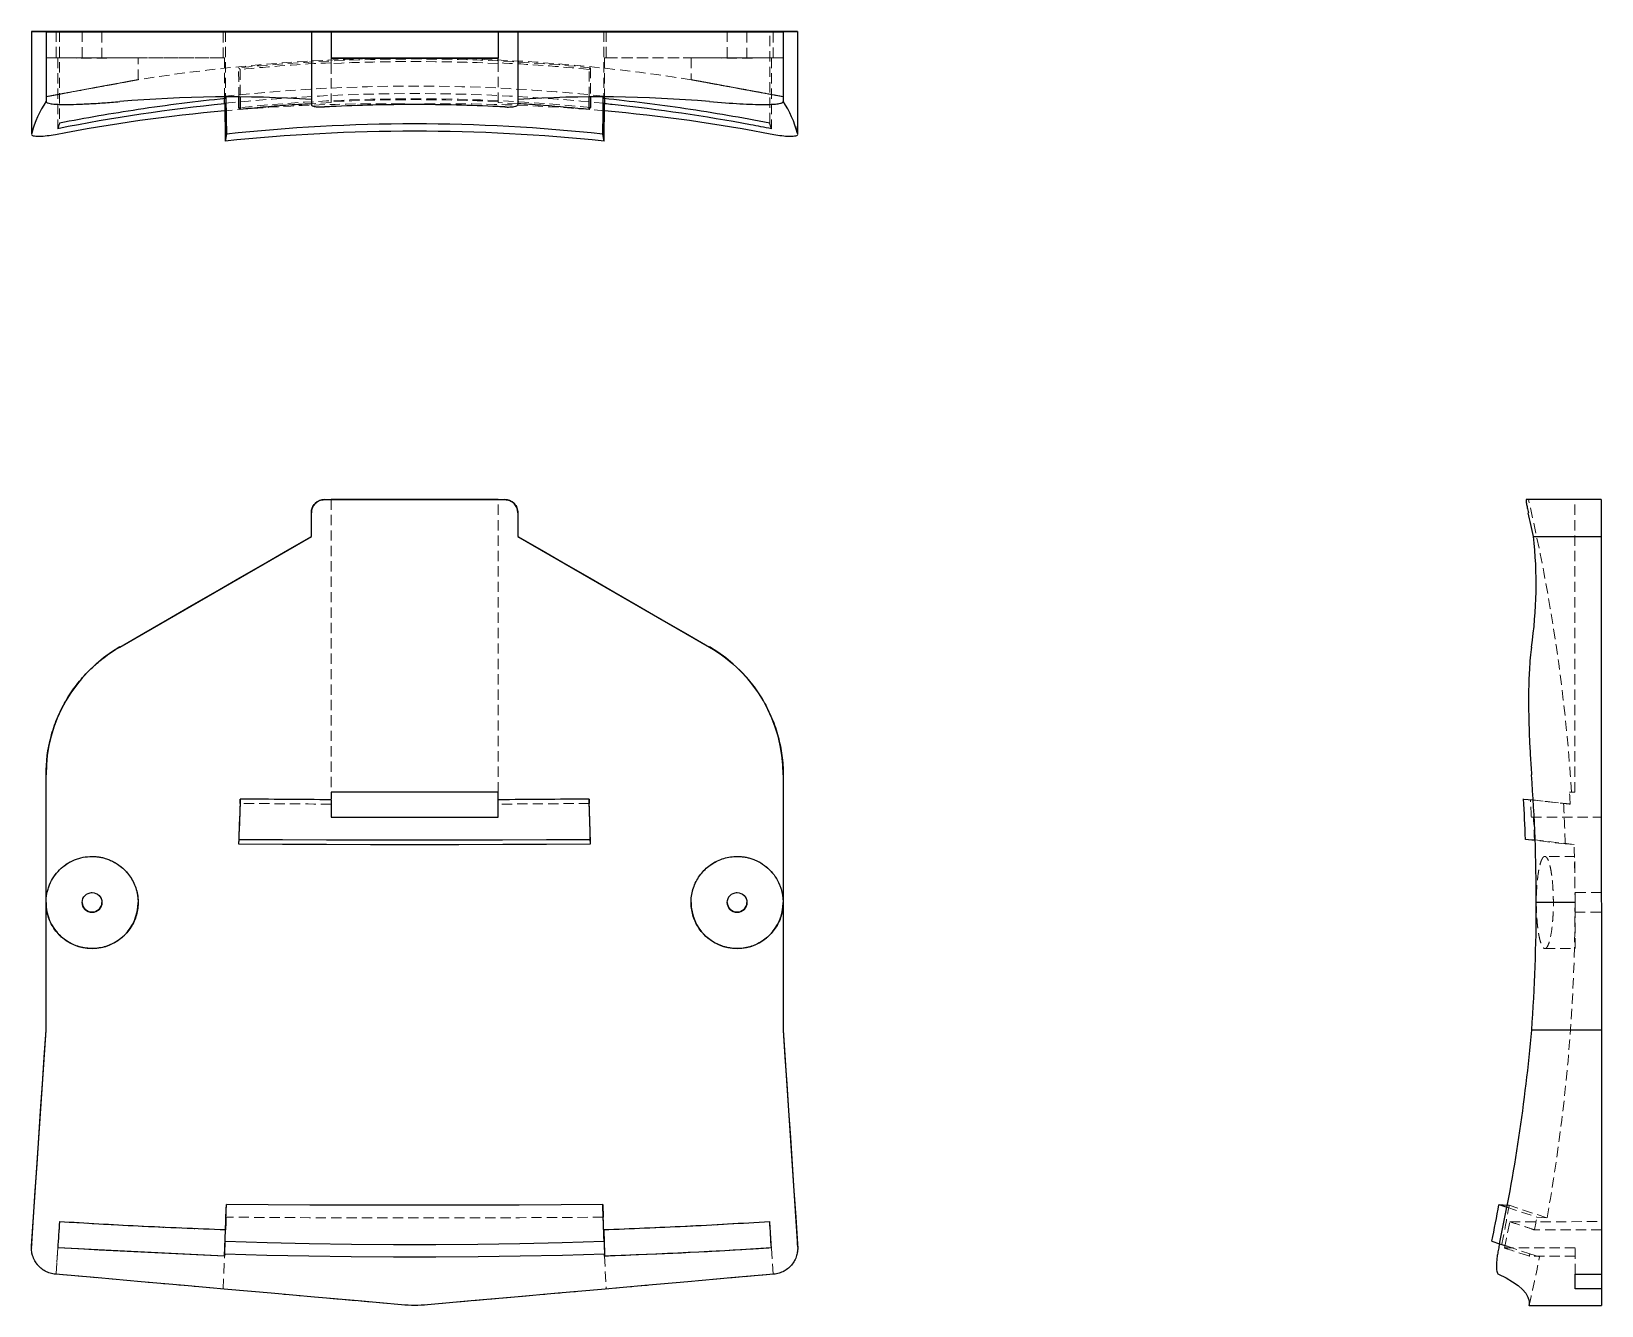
# Model space of a CAD drawing. Header units: millimetres. Extents: x 36 to 230, y 7 to 165.
import ezdxf

# ---------------------------------------------------------------- set-up
doc = ezdxf.new("R2010")
doc.units = ezdxf.units.MM
doc.linetypes.add('HIDDEN', pattern=[1.905, 1.27, -0.635])

msp = doc.modelspace()

# ---------------------------------------------------------------- linework, layer by layer
at = {"color": 7, "linetype": 'Continuous', "lineweight": 25}
for p, q in [((35.62, 164.78), (35.62, 152.06)), ((35.63, 164.78), (37.42, 164.76)), ((37.42, 164.76), (37.42, 164.74)), ((37.42, 164.74), (37.42, 156.12)), ((38.66, 164.78), (38.59, 164.78)), ((39.08, 164.78), (38.66, 164.78)), ((46.54, 164.73), (70.23, 164.72)), ((81.39, 164.79), (59.31, 164.78)), ((59.31, 164.78), (59.51, 164.78)), ((59.51, 164.78), (59.62, 164.78)), ((70.23, 164.72), (70.23, 155.73)), ((70.23, 164.72), (70.23, 164.72)), ((71.86, 164.72), (72.67, 164.72)), ((72.67, 164.75), (93.33, 164.75)), ((72.67, 164.72), (72.67, 164.75)), ((72.67, 164.72), (72.67, 161.47)), ((106.69, 164.78), (84.61, 164.79)), ((93.33, 164.75), (93.33, 164.72)), ((93.33, 164.72), (94.14, 164.72)), ((93.33, 164.72), (93.33, 161.47)), ((95.77, 164.72), (119.45, 164.73)), ((95.77, 164.72), (95.77, 155.73)), ((95.77, 164.72), (95.77, 164.72)), ((106.38, 164.78), (106.49, 164.78)), ((106.49, 164.78), (106.69, 164.78)), ((127.34, 164.78), (126.92, 164.78)), ((127.41, 164.78), (127.34, 164.78)), ((128.58, 164.76), (130.37, 164.78)), ((128.58, 164.74), (128.58, 164.76)), ((128.58, 164.74), (128.58, 156.12)), ((130.38, 152.06), (130.38, 164.78)), ((72.67, 161.49), (93.33, 161.49)), ((93.33, 161.47), (72.67, 161.47)), ((59.51, 155.84), (59.51, 156.48)), ((59.52, 155.9), (59.57, 151.21)), ((61.26, 155.37), (61.26, 156.64)), ((61.43, 156.64), (61.43, 155.14)), ((104.57, 155.14), (104.57, 156.67)), ((104.74, 156.67), (104.74, 155.37)), ((106.43, 151.21), (106.48, 155.9)), ((106.49, 156.48), (106.49, 155.84)), ((35.63, 153.09), (35.65, 152.17)), ((35.66, 152.06), (35.66, 152.17)), ((130.34, 152.17), (130.33, 152.06)), ((130.35, 152.17), (130.37, 153.09)), ((71.86, 106.91), (72.67, 106.91)), ((72.67, 106.91), (72.67, 106.91)), ((93.33, 106.91), (72.67, 106.91)), ((93.33, 106.91), (93.33, 106.91)), ((93.33, 106.91), (94.14, 106.91)), ((229.72, 106.91), (220.45, 106.9)), ((229.72, 106.91), (229.72, 105.28)), ((70.23, 102.35), (70.23, 105.28)), ((70.23, 105.28), (70.23, 105.28)), ((95.77, 105.28), (95.77, 102.35)), ((95.77, 105.28), (95.77, 105.28)), ((229.72, 105.28), (229.72, 102.36)), ((46.54, 88.68), (70.23, 102.36)), ((95.77, 102.36), (119.45, 88.68)), ((221.37, 102.35), (229.72, 102.36)), ((229.72, 102.36), (229.73, 88.68)), ((229.73, 88.68), (229.74, 72.88)), ((37.42, 57.1), (37.42, 72.88)), ((128.58, 72.88), (128.58, 57.1)), ((229.74, 72.88), (229.76, 41.32)), ((72.67, 70.72), (72.67, 69.86)), ((93.33, 69.8), (93.33, 70.72)), ((72.67, 69.79), (72.67, 67.64)), ((93.33, 67.64), (93.33, 69.79)), ((220.14, 69.89), (221.28, 69.77)), ((72.67, 67.64), (93.33, 67.64)), ((61.26, 64.9), (61.24, 64.35)), ((104.76, 64.35), (104.74, 64.9)), ((221.54, 64.77), (220.37, 64.9)), ((37.42, 41.31), (37.42, 57.1)), ((128.58, 57.1), (128.58, 41.31)), ((226.5, 57.1), (221.71, 57.1)), ((226.5, 57.1), (221.71, 57.1)), ((35.63, 14.61), (37.42, 41.32)), ((128.58, 41.32), (130.37, 14.61)), ((229.76, 41.32), (221.14, 41.31)), ((229.76, 41.32), (229.78, 14.61)), ((59.67, 18.19), (59.72, 19.74)), ((106.27, 19.74), (106.33, 18.19)), ((217.08, 19.74), (218.06, 19.41)), ((217.08, 19.74), (218.13, 19.67)), ((59.51, 13.38), (59.62, 16.63)), ((106.38, 16.63), (106.49, 13.38)), ((35.62, 14.39), (35.63, 14.61)), ((35.62, 14.39), (35.62, 14.38)), ((35.63, 14.6), (35.65, 14.91)), ((59.51, 13.38), (38.87, 14.39)), ((59.52, 13.67), (59.51, 13.37)), ((59.52, 13.67), (59.57, 15.22)), ((106.43, 15.22), (106.48, 13.67)), ((106.49, 13.37), (106.48, 13.67)), ((130.35, 14.91), (130.37, 14.6)), ((130.37, 14.61), (130.38, 14.39)), ((130.38, 14.38), (130.38, 14.39)), ((216.21, 15.22), (217.17, 14.91)), ((217.17, 14.91), (218.09, 14.6)), ((229.78, 14.61), (229.78, 11.15)), ((59.51, 13.37), (59.51, 13.38)), ((106.49, 13.38), (106.49, 13.37)), ((226.53, 11.14), (229.78, 11.15)), ((226.53, 9.32), (226.53, 11.14)), ((229.78, 11.15), (229.78, 11.15)), ((229.78, 11.15), (229.78, 9.32)), ((229.78, 9.32), (226.53, 9.32)), ((229.78, 9.32), (229.79, 7.36)), ((220.81, 7.29), (229.79, 7.29)), ((229.79, 7.36), (229.79, 7.29))]:
    msp.add_line(p, q, dxfattribs=at)
at = {"color": 7, "linetype": 'HIDDEN', "lineweight": 18}
for p, q in [((37.42, 164.76), (37.42, 164.74)), ((38.66, 164.78), (38.66, 161.53)), ((39.08, 164.78), (39.08, 153.44)), ((41.89, 164.75), (41.89, 161.5)), ((44.33, 161.5), (44.33, 164.75)), ((59.31, 161.53), (59.31, 164.78)), ((59.62, 164.78), (59.62, 156.49)), ((106.38, 164.78), (106.38, 156.49)), ((106.69, 164.78), (106.69, 161.53)), ((121.66, 164.75), (121.66, 161.5)), ((124.1, 161.5), (124.1, 164.75)), ((126.92, 153.44), (126.92, 164.78)), ((127.34, 161.53), (127.34, 164.78)), ((128.58, 164.76), (128.58, 164.74)), ((38.66, 161.53), (59.31, 161.53)), ((38.87, 161.53), (38.66, 161.53)), ((59.51, 161.53), (38.87, 161.53)), ((38.87, 161.53), (38.87, 152.76)), ((48.81, 158.82), (48.81, 161.5)), ((59.31, 161.53), (59.51, 161.53)), ((59.51, 156.48), (59.51, 161.53)), ((72.67, 161.47), (72.67, 160.82)), ((93.33, 161.47), (93.33, 160.82)), ((106.49, 161.53), (106.49, 156.48)), ((106.49, 161.53), (106.69, 161.53)), ((106.69, 161.53), (127.34, 161.53)), ((117.19, 161.5), (117.19, 158.82)), ((127.13, 161.53), (127.13, 152.76)), ((127.34, 161.53), (127.13, 161.53)), ((61.41, 160.08), (61.43, 156.64)), ((72.67, 160.82), (72.67, 158.1)), ((104.57, 156.67), (104.59, 160.08)), ((59.67, 156.79), (59.67, 156.63)), ((72.67, 155.98), (70.23, 155.83)), ((95.77, 155.85), (93.33, 155.98)), ((106.33, 156.65), (106.33, 156.79)), ((128.58, 156.71), (128.57, 156.72)), ((72.67, 106.91), (72.67, 70.72)), ((93.33, 70.72), (93.33, 106.91)), ((226.49, 70.72), (226.47, 106.91)), ((37.42, 72.88), (37.42, 72.88)), ((128.58, 72.88), (128.58, 72.88)), ((72.67, 70.72), (72.67, 70.72)), ((72.67, 70.72), (93.33, 70.72)), ((93.33, 70.72), (93.33, 70.72)), ((226.49, 70.72), (225.82, 70.72)), ((221.28, 69.77), (225.08, 69.35)), ((221.1, 67.64), (229.75, 67.64)), ((221.47, 64.83), (220.37, 64.9)), ((226.38, 64.28), (221.47, 64.83)), ((226.38, 64.28), (225.29, 64.35)), ((226.49, 62.79), (222.77, 62.79)), ((226.5, 57.1), (226.49, 62.79)), ((229.75, 58.32), (226.5, 58.32)), ((41.89, 57.1), (41.89, 57.1)), ((44.33, 57.1), (44.33, 57.1)), ((48.81, 57.1), (48.81, 57.1)), ((117.19, 57.1), (117.19, 57.1)), ((121.66, 57.1), (121.66, 57.1)), ((124.1, 57.1), (124.1, 57.1)), ((226.5, 51.4), (226.5, 57.1)), ((226.5, 55.88), (229.75, 55.88)), ((222.77, 51.4), (226.5, 51.4)), ((218.13, 19.67), (218.35, 19.66)), ((223.03, 18.11), (218.35, 19.66)), ((39.08, 17.64), (38.66, 11.15)), ((39.08, 17.64), (39.08, 17.63)), ((126.92, 17.63), (126.92, 17.64)), ((127.34, 11.15), (126.92, 17.64)), ((218.44, 17.63), (229.78, 17.64)), ((221.79, 18.19), (223.03, 18.11)), ((59.62, 16.63), (59.62, 16.62)), ((106.38, 16.63), (106.38, 16.62)), ((229.78, 16.63), (221.49, 16.62)), ((38.87, 14.39), (38.66, 11.14)), ((38.87, 14.39), (38.87, 14.39)), ((38.87, 14.39), (38.87, 14.39)), ((127.13, 14.39), (127.13, 14.39)), ((127.34, 11.14), (127.13, 14.39)), ((226.53, 14.39), (217.76, 14.39)), ((218.09, 14.6), (220.9, 13.67)), ((222.11, 13.27), (220.9, 13.67)), ((226.53, 11.14), (226.53, 14.39)), ((59.31, 9.32), (59.51, 13.38)), ((59.31, 9.32), (59.51, 13.38)), ((106.49, 13.38), (106.69, 9.32)), ((106.49, 13.38), (106.69, 9.32)), ((226.53, 13.38), (220.84, 13.37)), ((38.66, 11.15), (38.59, 11.15)), ((38.66, 11.15), (38.66, 11.14)), ((38.66, 11.14), (59.31, 9.32)), ((106.69, 9.32), (127.34, 11.14)), ((127.34, 11.14), (127.34, 11.15)), ((127.41, 11.15), (127.34, 11.15)), ((59.31, 9.32), (59.31, 9.32)), ((81.39, 7.36), (59.31, 9.32)), ((106.69, 9.32), (84.61, 7.36)), ((106.69, 9.32), (106.69, 9.32))]:
    msp.add_line(p, q, dxfattribs=at)
at = {"color": 7, "linetype": 'Continuous', "lineweight": 25, "flags": 128}
for points in [[(38.59, 164.78), (37.97, 164.78), (37.38, 164.78), (36.85, 164.78), (36.4, 164.78), (36.04, 164.78), (35.78, 164.78), (35.64, 164.78), (35.63, 164.78)], [(37.42, 164.74), (37.48, 164.74), (37.66, 164.74), (37.95, 164.74), (38.36, 164.74), (38.88, 164.74), (39.51, 164.74), (40.24, 164.73), (41.08, 164.73), (42.01, 164.73), (43.03, 164.73), (44.13, 164.73), (45.3, 164.73), (46.54, 164.73)], [(43.11, 164.75), (43.49, 164.75), (43.83, 164.75), (44.1, 164.75), (44.27, 164.75), (44.33, 164.75), (44.27, 164.75), (44.1, 164.75), (43.83, 164.75), (43.49, 164.75), (43.11, 164.75), (42.74, 164.75), (42.4, 164.75), (42.13, 164.75), (41.95, 164.75), (41.89, 164.75), (41.95, 164.75), (42.13, 164.75), (42.4, 164.75), (42.74, 164.75), (43.11, 164.75)], [(70.23, 164.72), (70.26, 164.72), (70.35, 164.72), (70.5, 164.72), (70.71, 164.72), (70.95, 164.72), (71.23, 164.72), (71.54, 164.72), (71.86, 164.72)], [(84.61, 164.79), (84.21, 164.79), (83.8, 164.79), (83.4, 164.79), (83, 164.79), (82.6, 164.79), (82.19, 164.79), (81.79, 164.79), (81.39, 164.79)], [(94.14, 164.72), (94.46, 164.72), (94.77, 164.72), (95.05, 164.72), (95.29, 164.72), (95.5, 164.72), (95.65, 164.72), (95.74, 164.72), (95.77, 164.72)], [(119.45, 164.73), (120.7, 164.73), (121.87, 164.73), (122.97, 164.73), (123.99, 164.73), (124.92, 164.73), (125.75, 164.73), (126.49, 164.74), (127.12, 164.74), (127.64, 164.74), (128.05, 164.74), (128.34, 164.74), (128.52, 164.74), (128.58, 164.74)], [(122.88, 164.75), (123.26, 164.75), (123.6, 164.75), (123.87, 164.75), (124.04, 164.75), (124.1, 164.75), (124.04, 164.75), (123.87, 164.75), (123.6, 164.75), (123.26, 164.75), (122.88, 164.75), (122.51, 164.75), (122.17, 164.75), (121.9, 164.75), (121.72, 164.75), (121.66, 164.75), (121.72, 164.75), (121.9, 164.75), (122.17, 164.75), (122.51, 164.75), (122.88, 164.75)], [(130.37, 164.78), (130.35, 164.78), (130.21, 164.78), (129.96, 164.78), (129.6, 164.78), (129.15, 164.78), (128.62, 164.78), (128.03, 164.78), (127.41, 164.78)], [(59.67, 156.63), (59.7, 154.14), (59.72, 152.08)], [(106.27, 152.08), (106.3, 154.7), (106.33, 156.65)], [(71.86, 106.9), (71.96, 106.9), (72.06, 106.9), (72.16, 106.9), (72.26, 106.9), (72.36, 106.9), (72.47, 106.9), (72.57, 106.9), (72.67, 106.9)], [(72.67, 106.9), (73.96, 106.9), (75.25, 106.9), (76.54, 106.9), (77.83, 106.9), (79.12, 106.9), (80.42, 106.9), (81.71, 106.9), (83, 106.9)], [(83, 106.9), (84.29, 106.9), (85.58, 106.9), (86.87, 106.9), (88.17, 106.9), (89.46, 106.9), (90.75, 106.9), (92.04, 106.9), (93.33, 106.9)], [(93.33, 106.9), (93.43, 106.9), (93.53, 106.9), (93.63, 106.9), (93.74, 106.9), (93.84, 106.9), (93.94, 106.9), (94.04, 106.9), (94.14, 106.9)], [(46.54, 88.68), (49.5, 90.38), (52.46, 92.09), (55.42, 93.8), (58.38, 95.51), (61.35, 97.22), (64.31, 98.93), (67.27, 100.64), (70.23, 102.35)], [(95.77, 102.35), (98.73, 100.64), (101.69, 98.93), (104.65, 97.22), (107.62, 95.51), (110.58, 93.8), (113.54, 92.09), (116.5, 90.38), (119.45, 88.68)], [(93.33, 70.72), (90.75, 70.72), (88.17, 70.72), (85.58, 70.72), (83, 70.72), (80.42, 70.72), (77.83, 70.72), (75.25, 70.72), (72.67, 70.72)], [(61.41, 69.35), (61.39, 68.72), (61.37, 68.1), (61.35, 67.47), (61.33, 66.85), (61.31, 66.22), (61.28, 65.6), (61.26, 64.97), (61.24, 64.35)], [(61.43, 69.89), (61.41, 69.27), (61.39, 68.64), (61.37, 68.02), (61.35, 67.39), (61.32, 66.77), (61.3, 66.15), (61.28, 65.52), (61.26, 64.9)], [(104.74, 64.9), (104.72, 65.52), (104.69, 66.15), (104.67, 66.77), (104.65, 67.39), (104.63, 68.02), (104.61, 68.64), (104.59, 69.27), (104.57, 69.89)], [(104.76, 64.35), (104.73, 64.97), (104.71, 65.6), (104.69, 66.22), (104.67, 66.85), (104.65, 67.47), (104.63, 68.1), (104.61, 68.72), (104.59, 69.35)], [(72.67, 67.64), (75.25, 67.64), (77.83, 67.64), (80.42, 67.64), (83, 67.64), (85.58, 67.64), (88.17, 67.64), (90.75, 67.64), (93.33, 67.64)], [(61.24, 64.35), (66.67, 64.32), (72.11, 64.29), (77.55, 64.28), (83, 64.28), (88.45, 64.28), (93.89, 64.29), (99.33, 64.32), (104.76, 64.35)], [(61.26, 64.9), (66.68, 64.87), (72.12, 64.85), (77.56, 64.83), (83, 64.83), (88.44, 64.83), (93.88, 64.85), (99.32, 64.87), (104.74, 64.9)], [(35.65, 14.91), (35.87, 18.18), (36.09, 21.46), (36.31, 24.75), (36.53, 28.05), (36.75, 31.36), (36.97, 34.67), (37.2, 37.99), (37.42, 41.31)], [(128.58, 41.31), (128.8, 37.99), (129.02, 34.67), (129.25, 31.36), (129.47, 28.05), (129.69, 24.75), (129.91, 21.46), (130.13, 18.18), (130.35, 14.91)], [(59.57, 15.22), (59.59, 15.79), (59.61, 16.35), (59.63, 16.91), (59.65, 17.48), (59.67, 18.04), (59.69, 18.61), (59.71, 19.17), (59.72, 19.74)], [(106.27, 19.74), (101.12, 19.7), (95.95, 19.68), (90.77, 19.66), (85.59, 19.66), (80.41, 19.66), (75.23, 19.66), (70.05, 19.68), (64.88, 19.7), (59.72, 19.74)], [(106.43, 15.22), (106.41, 15.79), (106.39, 16.35), (106.37, 16.91), (106.35, 17.48), (106.33, 18.04), (106.31, 18.61), (106.29, 19.17), (106.27, 19.74)], [(39.08, 17.63), (39.06, 17.23), (39.03, 16.82), (39, 16.41), (38.98, 16.01), (38.95, 15.6), (38.92, 15.2), (38.9, 14.79), (38.87, 14.39)], [(59.67, 18.19), (59.67, 17.99), (59.66, 17.8), (59.65, 17.6), (59.65, 17.4), (59.64, 17.21), (59.63, 17.01), (59.63, 16.82), (59.62, 16.62)], [(106.38, 16.62), (106.37, 16.82), (106.37, 17.01), (106.36, 17.21), (106.35, 17.4), (106.35, 17.6), (106.34, 17.8), (106.33, 17.99), (106.33, 18.19)], [(127.13, 14.39), (127.1, 14.79), (127.07, 15.2), (127.05, 15.6), (127.02, 16.01), (126.99, 16.41), (126.97, 16.82), (126.94, 17.23), (126.92, 17.63)], [(59.51, 13.37), (56.91, 13.5), (54.32, 13.63), (51.74, 13.75), (49.15, 13.88), (46.57, 14.01), (44, 14.13), (41.43, 14.26), (38.87, 14.39)], [(59.52, 13.67), (64.72, 13.51), (69.94, 13.4), (75.16, 13.32), (80.39, 13.28), (85.61, 13.28), (90.84, 13.32), (96.06, 13.4), (101.28, 13.51), (106.48, 13.67)], [(59.57, 15.22), (64.76, 15.06), (69.97, 14.94), (75.18, 14.86), (80.39, 14.82), (85.61, 14.82), (90.82, 14.86), (96.03, 14.94), (101.24, 15.06), (106.43, 15.22)], [(81.39, 7.36), (76.01, 7.83), (70.63, 8.31), (65.26, 8.79), (59.89, 9.26), (54.54, 9.73), (49.2, 10.21), (43.88, 10.68), (38.59, 11.14)], [(127.41, 11.14), (122.12, 10.68), (116.8, 10.21), (111.46, 9.73), (106.11, 9.26), (100.74, 8.79), (95.37, 8.31), (89.99, 7.83), (84.61, 7.36)], [(217.02, 11.14), (217.97, 10.68), (218.78, 10.21), (219.46, 9.73), (220, 9.26), (220.41, 8.79), (220.68, 8.31), (220.82, 7.83), (220.82, 7.36)]]:
    msp.add_lwpolyline(points, dxfattribs=at)
at = {"color": 7, "linetype": 'HIDDEN', "lineweight": 18, "flags": 128}
for points in [[(37.42, 161.5), (37.48, 161.5), (37.65, 161.5), (37.94, 161.5), (38.32, 161.5), (38.81, 161.5), (39.39, 161.5), (40.04, 161.5), (40.75, 161.5), (41.51, 161.5), (42.3, 161.5), (43.11, 161.5), (43.92, 161.5), (44.72, 161.5), (45.48, 161.5), (46.19, 161.5), (46.84, 161.5), (47.42, 161.5), (47.9, 161.5), (48.29, 161.5), (48.58, 161.5), (48.75, 161.5), (48.81, 161.5), (48.75, 161.5), (48.58, 161.5), (48.29, 161.5), (47.9, 161.5), (47.42, 161.5), (46.84, 161.5), (46.19, 161.5), (45.48, 161.5), (44.72, 161.49), (43.92, 161.49), (43.11, 161.49), (42.3, 161.49), (41.51, 161.49), (40.75, 161.5), (40.04, 161.5), (39.39, 161.5), (38.81, 161.5), (38.32, 161.5), (37.94, 161.5), (37.65, 161.5), (37.48, 161.5), (37.42, 161.5)], [(43.11, 161.5), (43.49, 161.5), (43.83, 161.5), (44.1, 161.5), (44.27, 161.5), (44.33, 161.5), (44.27, 161.5), (44.1, 161.5), (43.83, 161.5), (43.49, 161.5), (43.11, 161.5), (42.74, 161.5), (42.4, 161.5), (42.13, 161.5), (41.95, 161.5), (41.89, 161.5), (41.95, 161.5), (42.13, 161.5), (42.4, 161.5), (42.74, 161.5), (43.11, 161.5)], [(128.58, 161.5), (128.52, 161.5), (128.35, 161.5), (128.06, 161.5), (127.67, 161.5), (127.19, 161.5), (126.61, 161.5), (125.96, 161.5), (125.25, 161.5), (124.49, 161.49), (123.69, 161.49), (122.88, 161.49), (122.07, 161.49), (121.28, 161.49), (120.52, 161.5), (119.81, 161.5), (119.16, 161.5), (118.58, 161.5), (118.09, 161.5), (117.7, 161.5), (117.42, 161.5), (117.25, 161.5), (117.19, 161.5), (117.25, 161.5), (117.42, 161.5), (117.7, 161.5), (118.09, 161.5), (118.58, 161.5), (119.16, 161.5), (119.81, 161.5), (120.52, 161.5), (121.28, 161.5), (122.07, 161.5), (122.88, 161.5), (123.69, 161.5), (124.49, 161.5), (125.25, 161.5), (125.96, 161.5), (126.61, 161.5), (127.19, 161.5), (127.67, 161.5), (128.06, 161.5), (128.35, 161.5), (128.52, 161.5), (128.58, 161.5)], [(122.88, 161.5), (123.26, 161.5), (123.6, 161.5), (123.87, 161.5), (124.04, 161.5), (124.1, 161.5), (124.04, 161.5), (123.87, 161.5), (123.6, 161.5), (123.26, 161.5), (122.88, 161.5), (122.51, 161.5), (122.17, 161.5), (121.9, 161.5), (121.72, 161.5), (121.66, 161.5), (121.72, 161.5), (121.9, 161.5), (122.17, 161.5), (122.51, 161.5), (122.88, 161.5)], [(61.26, 156.64), (61.25, 158.1), (61.24, 160.29)], [(104.76, 160.29), (104.75, 157.51), (104.74, 156.67)], [(225.29, 64.35), (222.51, 64.66), (221.54, 64.77)], [(106.33, 18.19), (101.16, 18.16), (95.98, 18.13), (90.79, 18.12), (85.6, 18.11), (80.4, 18.11), (75.21, 18.12), (70.02, 18.13), (64.84, 18.16), (59.67, 18.19)], [(218.06, 19.41), (219.7, 18.87), (221.79, 18.19)]]:
    msp.add_lwpolyline(points, dxfattribs=at)
at = {"color": 7, "linetype": 'Continuous', "lineweight": 25}
for centre in [(43.11, 57.1), (122.88, 57.1)]:
    msp.add_circle(centre, 1.22, dxfattribs=at)
at = {"color": 7, "linetype": 'HIDDEN', "lineweight": 18}
for centre, radius, start, end in [((83, -57.99), 219.49, 81.0326, 98.9646), ((83, -57.52), 218.9, 84.2959, 95.7041), ((60.55, 159.56), 1.01, 31.3316, 46.7355), ((83, -58), 219.06, 87.2971, 92.7029), ((105.45, 159.56), 1.01, 133.2667, 148.6663), ((83, -60.43), 218.46, 83.8703, 96.1297), ((83, -72.35), 229.45, 84.1264, 95.8736), ((78.63, -56.3), 212.14, 89.2546, 95.1665), ((99.87, 149.36), 40.88, 169.5348, 169.6753), ((83, -57.49), 213.96, 84.1689, 95.8311), ((83, -58), 214.35, 87.2376, 92.7624), ((87.37, -56.3), 212.13, 84.8335, 90.7454), ((66.13, 149.36), 40.88, 10.3247, 10.4652), ((7.01, 56.95), 219.49, 3.5959, 13.155), ((7.01, 56.95), 219.24, 3.218, 3.5999), ((7.01, 56.95), 214.36, 2.8577, 3.435), ((7.23, 57.7), 218.16, 1.7461, 3.0605), ((7.01, 56.95), 214.61, 2.1036, 2.8544), ((7.01, 56.95), 219.49, 0, 1.9128), ((43.11, 57.1), 5.69, 0, 180), ((122.88, 57.1), 5.69, 0, 180), ((43.11, 57.1), 1.22, 0, 180), ((122.88, 57.1), 1.22, 0, 180), ((7.01, 56.95), 219.49, 349.8066, 0), ((7.01, 56.95), 214.61, 348.6774, 349.9921), ((7.85, 59.62), 214.73, 347.8378, 348.7227), ((7.25, 57.7), 218.14, 349.1462, 349.564), ((38.87, 14.39), 3.25, 180, 264.9421), ((127.13, 14.39), 3.25, 275.0579, 360), ((7.25, 57.7), 218.15, 348.2752, 348.3558), ((7.01, 56.95), 219.49, 346.9222, 348.5217), ((83, 25.53), 18.24, 264.9421, 275.0579)]:
    msp.add_arc(centre, radius, start, end, dxfattribs=at)
at = {"color": 7, "linetype": 'Continuous', "lineweight": 25}
for centre, radius, start, end in [((48.77, 148.7), 13.57, 146.7325, 165.2016), ((80.8, -57.46), 214.36, 95.7016, 101.2805), ((60.15, -4.41), 161.1, 86.412, 94.8439), ((114.21, 146.88), 55.43, 170.6254, 170.6906), ((102.11, 148.95), 43.15, 169.6763, 169.9397), ((60.44, 154.57), 1.15, 29.6645, 43.8955), ((83, -58.02), 213.76, 92.77, 92.9883), ((83, -58.02), 213.76, 90, 92.77), ((83, -58.02), 213.76, 87.23, 90), ((83, -58.02), 213.76, 87.0117, 87.23), ((105.85, -4.41), 161.1, 85.1561, 93.588), ((105.56, 154.57), 1.15, 136.1045, 150.3355), ((63.89, 148.95), 43.15, 10.0603, 10.3237), ((51.79, 146.88), 55.43, 9.3094, 9.3746), ((117.23, 148.7), 13.57, 14.7987, 33.2676), ((78.64, -56.35), 212.18, 95.1666, 100.8802), ((69.49, 143.58), 31.96, 162.0491, 163.314), ((87.36, -56.35), 212.18, 79.1198, 84.8334), ((96.51, 143.58), 31.96, 16.686, 17.9509), ((83, -71.83), 224.28, 84.0039, 95.9961), ((103, 143.97), 44.03, 169.3827, 170.5284), ((83, -60.33), 213.68, 83.7469, 96.2531), ((63, 143.97), 44.03, 9.4716, 10.6173), ((71.86, 105.28), 1.63, 90, 180), ((94.14, 105.28), 1.63, 0, 90), ((7.01, 56.95), 219.11, 11.9584, 12.7412), ((167.8, 96.53), 53.89, 351.622, 6.203), ((55.66, 72.89), 18.24, 119.9862, 180.0138), ((110.34, 72.89), 18.24, 359.9862, 60.0138), ((7.01, 56.95), 214.7, 0.0386, 4.2535), ((7.26, 57.7), 213.23, 1.9347, 3.2777), ((43.11, 57.1), 5.69, 180, 360), ((43.11, 57.1), 1.22, 180, 270), ((43.11, 57.1), 1.22, 270, 360), ((122.88, 57.1), 5.69, 180, 360), ((122.88, 57.1), 1.22, 180, 270), ((122.88, 57.1), 1.22, 270, 360), ((7.01, 56.95), 214.7, 355.8236, 0.0386), ((7.94, 59.93), 214.01, 347.8554, 355.0094), ((7.25, 57.7), 213.24, 348.5097, 349.7446)]:
    msp.add_arc(centre, radius, start, end, dxfattribs=at)
at = {"color": 7, "linetype": 'HIDDEN', "lineweight": 18}
for centre, start_param, end_param in [((38.87, 153.74), 1.637966, 1.732207), ((127.13, 153.74), 4.551218, 4.645219)]:
    msp.add_ellipse(centre, major_axis=(0, 9.82), ratio=0.331221, start_param=start_param, end_param=end_param, dxfattribs=at)
at = {"color": 7, "linetype": 'Continuous', "lineweight": 25}
for centre, start_param, end_param in [((38.87, 14.39), 2.980182, 3.074423), ((127.13, 14.39), 0.06717, 0.161171)]:
    msp.add_ellipse(centre, major_axis=(3.25, 0), ratio=0.997969, start_param=start_param, end_param=end_param, dxfattribs=at)
for points in [[(59.62, 164.78), (52.73, 164.78), (45.87, 164.78), (39.08, 164.78)], [(126.92, 164.78), (120.13, 164.78), (113.27, 164.78), (106.38, 164.78)], [(61.41, 69.35), (61.42, 69.52), (61.42, 69.7), (61.43, 69.89)], [(72.67, 69.8), (68.92, 69.82), (65.17, 69.85), (61.43, 69.89)], [(104.57, 69.89), (100.83, 69.85), (97.08, 69.82), (93.33, 69.8)], [(104.57, 69.89), (104.57, 69.7), (104.58, 69.52), (104.59, 69.35)], [(127.13, 14.39), (120.3, 13.95), (113.42, 13.61), (106.49, 13.38)], [(84.61, 7.36), (83.54, 7.26), (82.46, 7.26), (81.39, 7.36)]]:
    msp.add_open_spline(points, degree=3, dxfattribs=at)
at = {"color": 7, "linetype": 'HIDDEN', "lineweight": 18}
for points in [[(127.13, 161.53), (120.3, 161.53), (113.42, 161.53), (106.49, 161.53)], [(72.67, 160.91), (68.91, 160.73), (65.16, 160.46), (61.41, 160.08)], [(72.67, 160.91), (72.67, 159.19), (72.67, 157.55), (72.67, 155.98)], [(104.59, 160.08), (100.84, 160.46), (97.09, 160.73), (93.33, 160.91)], [(84.61, 155.82), (83.54, 155.8), (82.46, 155.8), (81.39, 155.82)], [(72.67, 69.26), (68.91, 69.28), (65.16, 69.31), (61.41, 69.35)], [(104.59, 69.35), (100.84, 69.31), (97.09, 69.28), (93.33, 69.26)], [(225.91, 69.26), (224.19, 69.44), (222.55, 69.62), (220.98, 69.8)], [(225.08, 69.35), (225.46, 69.31), (225.73, 69.28), (225.91, 69.26)], [(59.62, 16.63), (52.73, 16.86), (45.87, 17.2), (39.08, 17.64)], [(126.92, 17.64), (120.13, 17.2), (113.27, 16.86), (106.38, 16.63)]]:
    msp.add_open_spline(points, degree=3, dxfattribs=at)
for points, knots in [([(93.33, 155.98), (93.33, 156.89), (93.33, 158.5), (93.33, 160.11), (93.33, 160.82)], [0, 0, 0, 0, 0.55933, 1, 1, 1, 1]), ([(37.42, 156.71), (37.42, 156.71), (37.46, 156.72), (37.57, 156.74), (37.61, 156.75), (37.72, 156.77), (37.79, 156.78), (38.01, 156.82), (38.18, 156.85), (38.6, 156.93), (38.84, 156.97), (39.37, 157.07), (39.65, 157.13), (40.28, 157.24), (40.61, 157.3), (41.29, 157.43), (41.64, 157.49), (42.37, 157.63), (42.74, 157.7), (43.11, 157.77)], [0, 0, 0, 0, 0.125, 0.125, 0.1875, 0.1875, 0.25, 0.25, 0.375, 0.375, 0.5, 0.5, 0.625, 0.625, 0.75, 0.75, 0.875, 0.875, 1, 1, 1, 1]), ([(48.8, 158.82), (48.8, 158.82), (48.79, 158.82), (48.77, 158.81), (48.74, 158.81), (48.66, 158.79), (48.49, 158.76), (48.14, 158.7), (47.69, 158.62), (46.96, 158.48), (46.05, 158.31), (45.02, 158.13), (44.21, 157.98), (43.39, 157.82), (42.29, 157.62), (40.92, 157.37), (39.71, 157.14), (38.9, 156.99), (38.38, 156.89), (37.96, 156.82), (37.72, 156.77), (37.59, 156.75), (37.53, 156.73), (37.5, 156.73), (37.48, 156.73)], [0, 0, 0, 0, 0.012249, 0.024548, 0.036916, 0.049368, 0.100286, 0.150856, 0.200729, 0.250138, 0.349383, 0.399879, 0.450968, 0.50028, 0.549125, 0.649758, 0.750411, 0.799297, 0.848515, 0.89956, 0.949998, 0.966796, 0.98345, 1, 1, 1, 1]), ([(43.11, 157.77), (43.39, 157.82), (43.94, 157.92), (44.75, 158.07), (45.54, 158.21), (46.28, 158.35), (46.94, 158.47), (47.51, 158.58), (48, 158.67), (48.39, 158.74), (48.65, 158.79), (48.8, 158.82), (48.8, 158.82), (48.8, 158.82)], [0, 0, 0, 0, 0.091286, 0.183493, 0.276909, 0.370984, 0.462172, 0.552168, 0.645707, 0.738172, 0.830705, 0.924226, 1, 1, 1, 1]), ([(117.21, 158.82), (117.2, 158.82), (117.18, 158.82), (117.32, 158.79), (117.6, 158.74), (118.04, 158.66), (118.61, 158.56), (119.3, 158.43), (120.09, 158.28), (120.96, 158.12), (121.9, 157.95), (122.55, 157.83), (122.88, 157.77)], [0, 0, 0, 0, 0.054293, 0.159274, 0.260922, 0.36548, 0.46785, 0.573107, 0.676965, 0.783743, 0.890326, 1, 1, 1, 1]), ([(128.5, 156.73), (128.45, 156.74), (128.36, 156.76), (128.12, 156.8), (127.98, 156.83), (127.64, 156.89), (127.44, 156.93), (126.99, 157.01), (126.75, 157.06), (126.22, 157.15), (125.94, 157.21), (125.34, 157.32), (125.03, 157.38), (124.39, 157.49), (124.06, 157.56), (123.39, 157.68), (123.05, 157.74), (122.37, 157.87), (122.03, 157.93), (121.37, 158.05), (121.05, 158.11), (120.42, 158.23), (120.11, 158.28), (119.54, 158.39), (119.27, 158.44), (118.9, 158.51), (118.77, 158.53), (118.54, 158.57), (118.44, 158.59), (118.13, 158.65), (117.95, 158.68), (117.64, 158.74), (117.51, 158.76), (117.32, 158.8), (117.26, 158.81), (117.22, 158.81)], [0, 0, 0, 0, 0.0625, 0.0625, 0.125, 0.125, 0.1875, 0.1875, 0.25, 0.25, 0.3125, 0.3125, 0.375, 0.375, 0.4375, 0.4375, 0.5, 0.5, 0.5625, 0.5625, 0.625, 0.625, 0.6875, 0.6875, 0.75, 0.75, 0.78125, 0.78125, 0.8125, 0.8125, 0.875, 0.875, 0.9375, 0.9375, 1, 1, 1, 1]), ([(122.88, 157.77), (122.97, 157.75), (123.13, 157.72), (123.38, 157.67), (123.62, 157.63), (123.87, 157.58), (124.11, 157.54), (124.35, 157.49), (124.58, 157.45), (124.82, 157.41), (125.32, 157.32), (126.05, 157.18), (126.92, 157.02), (127.64, 156.89), (128.06, 156.81), (128.3, 156.76), (128.42, 156.74), (128.51, 156.73), (128.57, 156.72), (128.57, 156.71), (128.58, 156.71)], [0, 0, 0, 0, 0.028067, 0.055948, 0.083693, 0.111353, 0.138979, 0.166625, 0.19434, 0.222177, 0.250187, 0.375174, 0.499797, 0.624718, 0.749281, 0.799793, 0.849793, 0.899606, 0.949566, 1, 1, 1, 1]), ([(222.77, 62.79), (222.75, 62.79), (222.72, 62.79), (222.67, 62.77), (222.63, 62.74), (222.58, 62.71), (222.54, 62.66), (222.49, 62.6), (222.45, 62.53), (222.41, 62.45), (222.32, 62.26), (222.18, 61.87), (222.02, 61.17), (221.89, 60.3), (221.81, 59.51), (221.76, 58.87), (221.74, 58.44), (221.73, 58), (221.72, 57.55), (221.71, 57.25), (221.71, 57.1)], [0, 0, 0, 0, 0.028067, 0.055948, 0.083693, 0.111353, 0.138979, 0.166625, 0.19434, 0.222177, 0.250187, 0.375174, 0.499797, 0.624718, 0.749281, 0.799793, 0.849793, 0.899606, 0.949566, 1, 1, 1, 1]), ([(221.71, 57.1), (221.71, 56.53), (221.73, 55.97), (221.78, 55.16), (221.8, 54.9), (221.84, 54.39), (221.87, 54.15), (221.93, 53.68), (221.96, 53.46), (222.03, 53.05), (222.07, 52.86), (222.15, 52.5), (222.19, 52.34), (222.28, 52.06), (222.32, 51.93), (222.47, 51.62), (222.57, 51.48), (222.72, 51.4), (222.77, 51.4), (222.88, 51.42), (222.93, 51.46), (223.03, 51.56), (223.08, 51.64), (223.17, 51.82), (223.22, 51.94), (223.36, 52.33), (223.44, 52.66), (223.58, 53.45), (223.65, 53.9), (223.72, 54.64), (223.74, 54.9), (223.78, 55.43), (223.79, 55.7), (223.81, 56.25), (223.82, 56.53), (223.82, 57.1), (223.82, 57.38), (223.81, 57.94), (223.8, 58.22), (223.77, 58.77), (223.76, 59.03), (223.72, 59.55), (223.69, 59.8), (223.64, 60.28), (223.61, 60.51), (223.54, 60.94), (223.51, 61.14), (223.43, 61.52), (223.39, 61.69), (223.3, 62), (223.26, 62.13), (223.17, 62.37), (223.12, 62.47), (222.97, 62.71), (222.87, 62.79), (222.77, 62.79)], [0, 0, 0, 0, 0.0625, 0.0625, 0.09375, 0.09375, 0.125, 0.125, 0.15625, 0.15625, 0.1875, 0.1875, 0.21875, 0.21875, 0.25, 0.25, 0.3125, 0.3125, 0.34375, 0.34375, 0.375, 0.375, 0.40625, 0.40625, 0.4375, 0.4375, 0.5, 0.5, 0.5625, 0.5625, 0.59375, 0.59375, 0.625, 0.625, 0.65625, 0.65625, 0.6875, 0.6875, 0.71875, 0.71875, 0.75, 0.75, 0.78125, 0.78125, 0.8125, 0.8125, 0.84375, 0.84375, 0.875, 0.875, 0.90625, 0.90625, 0.9375, 0.9375, 1, 1, 1, 1]), ([(218.44, 17.63), (219.11, 17.41), (219.71, 17.21), (220.23, 17.04), (220.72, 16.88), (221.14, 16.74), (221.49, 16.62)], [-1.278307, -1.278307, -1.278307, -1.278307, -0.626237, -0.626237, -0.626237, 0, 0, 0, 0]), ([(217.76, 14.39), (217.93, 14.33), (218.09, 14.28), (219.3, 13.88), (220.13, 13.61), (220.78, 13.39), (220.81, 13.38), (220.84, 13.37)], [-2.614197, -2.614197, -2.614197, -2.614197, -2.447549, -2.447549, -1.35582, -1.35582, -1.294693, -1.294693, -1.294693, -1.294693])]:
    msp.add_open_spline(points, degree=3, knots=knots, dxfattribs=at)
at = {"color": 7, "linetype": 'Continuous', "lineweight": 25}
for points, knots in [([(37.42, 156.12), (37.42, 156), (37.63, 155.91), (38.24, 155.82), (38.5, 155.8), (39.11, 155.76), (39.46, 155.76), (40.26, 155.76), (40.7, 155.76), (41.43, 155.78), (41.69, 155.79), (42.21, 155.82), (42.48, 155.83), (43.33, 155.87), (43.92, 155.91), (45.18, 156), (45.85, 156.05), (46.54, 156.11)], [0, 0, 0, 0, 0.25, 0.25, 0.375, 0.375, 0.5, 0.5, 0.625, 0.625, 0.6875, 0.6875, 0.75, 0.75, 0.875, 0.875, 1, 1, 1, 1]), ([(59.62, 156.49), (56, 156.12), (52.39, 155.66), (48.8, 155.12), (45.55, 154.63), (42.31, 154.07), (39.08, 153.44)], [-1.278307, -1.278307, -1.278307, -1.278307, -0.607073, -0.607073, -0.607073, 0, 0, 0, 0]), ([(70.23, 155.83), (69.17, 155.77), (67.17, 155.66), (64.24, 155.41), (62.37, 155.23), (61.43, 155.14)], [0, 0, 0, 0, 0.361257, 0.6806, 1, 1, 1, 1]), ([(70.23, 155.73), (70.23, 155.71), (70.24, 155.68), (70.28, 155.64), (70.31, 155.62), (70.39, 155.58), (70.44, 155.56), (70.56, 155.53), (70.62, 155.51), (70.77, 155.48), (70.85, 155.47), (71.03, 155.45), (71.13, 155.45), (71.42, 155.44), (71.64, 155.44), (71.86, 155.45)], [0, 0, 0, 0, 0.125, 0.125, 0.25, 0.25, 0.375, 0.375, 0.5, 0.5, 0.625, 0.625, 0.75, 0.75, 1, 1, 1, 1]), ([(94.14, 155.45), (94.25, 155.44), (94.36, 155.44), (94.57, 155.44), (94.67, 155.44), (94.87, 155.45), (94.96, 155.45), (95.14, 155.47), (95.23, 155.48), (95.45, 155.52), (95.57, 155.56), (95.73, 155.64), (95.77, 155.68), (95.77, 155.73)], [0, 0, 0, 0, 0.125, 0.125, 0.25, 0.25, 0.375, 0.375, 0.5, 0.5, 0.75, 0.75, 1, 1, 1, 1]), ([(104.57, 155.14), (102.7, 155.31), (99.89, 155.58), (96.96, 155.78), (95.89, 155.84), (95.77, 155.85)], [0, 0, 0, 0, 0.638205, 0.957513, 1, 1, 1, 1]), ([(126.92, 153.44), (123.45, 154.11), (119.97, 154.71), (116.48, 155.23), (113.12, 155.72), (109.76, 156.14), (106.38, 156.49)], [-1.278307, -1.278307, -1.278307, -1.278307, -0.626237, -0.626237, -0.626237, 0, 0, 0, 0]), ([(127.13, 152.76), (126.26, 152.93), (125.4, 153.09), (118.88, 154.3), (113.18, 155.13), (107.13, 155.78), (106.81, 155.81), (106.49, 155.84)], [-2.614197, -2.614197, -2.614197, -2.614197, -2.447549, -2.447549, -1.35582, -1.35582, -1.294693, -1.294693, -1.294693, -1.294693]), ([(119.45, 156.11), (120.84, 155.99), (122.1, 155.91), (123.79, 155.82), (124.32, 155.79), (125.29, 155.76), (125.73, 155.76), (126.53, 155.76), (126.88, 155.76), (127.34, 155.79), (127.48, 155.8), (127.74, 155.82), (127.85, 155.83), (128.16, 155.88), (128.32, 155.92), (128.53, 156.01), (128.58, 156.06), (128.58, 156.12)], [0, 0, 0, 0, 0.25, 0.25, 0.375, 0.375, 0.5, 0.5, 0.625, 0.625, 0.6875, 0.6875, 0.75, 0.75, 0.875, 0.875, 1, 1, 1, 1]), ([(38.59, 152.02), (38.23, 151.96), (37.53, 151.84), (36.61, 151.77), (35.99, 151.81), (35.67, 151.88), (35.67, 151.95), (35.67, 151.95)], [0, 0, 0, 0, 0.25223, 0.504695, 0.752186, 0.998384, 1, 1, 1, 1]), ([(130.33, 151.95), (130.33, 151.95), (130.33, 151.88), (130, 151.81), (129.34, 151.77), (128.43, 151.84), (127.75, 151.96), (127.41, 152.02)], [0, 0, 0, 0, 0.000385, 0.258893, 0.510377, 0.756563, 1, 1, 1, 1]), ([(70.23, 105.28), (70.23, 105.38), (70.24, 105.49), (70.28, 105.69), (70.31, 105.79), (70.39, 105.99), (70.44, 106.08), (70.56, 106.26), (70.62, 106.34), (70.77, 106.49), (70.85, 106.56), (71.03, 106.68), (71.13, 106.73), (71.42, 106.86), (71.64, 106.9), (71.86, 106.9)], [0, 0, 0, 0, 0.125, 0.125, 0.25, 0.25, 0.375, 0.375, 0.5, 0.5, 0.625, 0.625, 0.75, 0.75, 1, 1, 1, 1]), ([(94.14, 106.9), (94.25, 106.9), (94.36, 106.89), (94.57, 106.85), (94.67, 106.82), (94.87, 106.74), (94.96, 106.68), (95.14, 106.56), (95.23, 106.5), (95.45, 106.27), (95.57, 106.09), (95.73, 105.7), (95.77, 105.49), (95.77, 105.28)], [0, 0, 0, 0, 0.125, 0.125, 0.25, 0.25, 0.375, 0.375, 0.5, 0.5, 0.75, 0.75, 1, 1, 1, 1]), ([(220.45, 106.9), (220.44, 106.9), (220.44, 106.89), (220.44, 106.85), (220.44, 106.82), (220.45, 106.74), (220.45, 106.68), (220.47, 106.56), (220.48, 106.5), (220.52, 106.27), (220.56, 106.09), (220.64, 105.7), (220.68, 105.49), (220.73, 105.28)], [0, 0, 0, 0, 0.125, 0.125, 0.25, 0.25, 0.375, 0.375, 0.5, 0.5, 0.75, 0.75, 1, 1, 1, 1]), ([(37.42, 72.88), (37.42, 74.48), (37.63, 76.05), (38.24, 78.36), (38.5, 79.12), (39.11, 80.6), (39.46, 81.31), (40.26, 82.68), (40.7, 83.34), (41.43, 84.3), (41.69, 84.61), (42.21, 85.21), (42.48, 85.5), (43.33, 86.34), (43.92, 86.86), (45.18, 87.83), (45.85, 88.28), (46.54, 88.68)], [0, 0, 0, 0, 0.25, 0.25, 0.375, 0.375, 0.5, 0.5, 0.625, 0.625, 0.6875, 0.6875, 0.75, 0.75, 0.875, 0.875, 1, 1, 1, 1]), ([(119.45, 88.68), (120.84, 87.88), (122.1, 86.91), (123.79, 85.22), (124.32, 84.62), (125.29, 83.35), (125.73, 82.69), (126.53, 81.32), (126.88, 80.6), (127.34, 79.49), (127.48, 79.12), (127.74, 78.36), (127.85, 77.98), (128.16, 76.83), (128.32, 76.05), (128.53, 74.48), (128.58, 73.68), (128.58, 72.88)], [0, 0, 0, 0, 0.25, 0.25, 0.375, 0.375, 0.5, 0.5, 0.625, 0.625, 0.6875, 0.6875, 0.75, 0.75, 0.875, 0.875, 1, 1, 1, 1]), ([(221.11, 88.68), (220.99, 87.88), (220.91, 86.91), (220.82, 85.22), (220.79, 84.62), (220.76, 83.35), (220.76, 82.69), (220.76, 81.32), (220.76, 80.6), (220.79, 79.49), (220.8, 79.12), (220.82, 78.36), (220.83, 77.98), (220.88, 76.83), (220.92, 76.05), (221.01, 74.48), (221.06, 73.68), (221.12, 72.88)], [0, 0, 0, 0, 0.25, 0.25, 0.375, 0.375, 0.5, 0.5, 0.625, 0.625, 0.6875, 0.6875, 0.75, 0.75, 0.875, 0.875, 1, 1, 1, 1]), ([(43.11, 62.79), (43.19, 62.79), (43.35, 62.79), (43.58, 62.77), (43.82, 62.75), (44.05, 62.71), (44.28, 62.67), (44.52, 62.62), (44.85, 62.52), (45.28, 62.37), (45.79, 62.13), (46.35, 61.8), (46.94, 61.34), (47.51, 60.74), (48, 60.06), (48.39, 59.3), (48.66, 58.49), (48.8, 57.66), (48.82, 56.82), (48.72, 55.98), (48.49, 55.16), (48.03, 54.13), (47.18, 52.99), (46.05, 52.16), (45.02, 51.71), (44.21, 51.49), (43.39, 51.39), (42.29, 51.42), (41.19, 51.68), (40.19, 52.19), (39.5, 52.67), (38.9, 53.24), (38.38, 53.9), (37.96, 54.63), (37.7, 55.3), (37.55, 55.85), (37.48, 56.26), (37.43, 56.68), (37.42, 56.96), (37.42, 57.1)], [0, 0, 0, 0, 0.00885, 0.017688, 0.02653, 0.035389, 0.044281, 0.053221, 0.062223, 0.083347, 0.104464, 0.125786, 0.156684, 0.187179, 0.218874, 0.250205, 0.281559, 0.313248, 0.343758, 0.374604, 0.406446, 0.438071, 0.499989, 0.562053, 0.593631, 0.625579, 0.656417, 0.686962, 0.749894, 0.781302, 0.813008, 0.843579, 0.874357, 0.906279, 0.93782, 0.95354, 0.969085, 0.984543, 1, 1, 1, 1]), ([(37.42, 57.1), (37.42, 57.47), (37.46, 57.85), (37.57, 58.4), (37.61, 58.58), (37.72, 58.94), (37.79, 59.12), (38.01, 59.64), (38.18, 59.96), (38.6, 60.58), (38.84, 60.88), (39.37, 61.4), (39.65, 61.63), (40.28, 62.05), (40.61, 62.22), (41.29, 62.5), (41.64, 62.61), (42.37, 62.75), (42.74, 62.79), (43.11, 62.79)], [0, 0, 0, 0, 0.125, 0.125, 0.1875, 0.1875, 0.25, 0.25, 0.375, 0.375, 0.5, 0.5, 0.625, 0.625, 0.75, 0.75, 0.875, 0.875, 1, 1, 1, 1]), ([(128.58, 57.1), (128.58, 56.53), (128.49, 55.97), (128.25, 55.16), (128.14, 54.9), (127.9, 54.39), (127.76, 54.15), (127.45, 53.68), (127.27, 53.46), (126.9, 53.05), (126.69, 52.86), (126.26, 52.5), (126.03, 52.34), (125.55, 52.06), (125.3, 51.93), (124.54, 51.62), (123.99, 51.48), (123.16, 51.4), (122.89, 51.4), (122.33, 51.42), (122.05, 51.46), (121.51, 51.56), (121.24, 51.64), (120.72, 51.82), (120.46, 51.94), (119.72, 52.33), (119.28, 52.66), (118.48, 53.45), (118.14, 53.9), (117.74, 54.64), (117.62, 54.9), (117.43, 55.43), (117.36, 55.7), (117.25, 56.25), (117.21, 56.53), (117.18, 57.1), (117.19, 57.38), (117.25, 57.94), (117.29, 58.22), (117.43, 58.77), (117.52, 59.03), (117.74, 59.55), (117.86, 59.8), (118.16, 60.28), (118.32, 60.51), (118.68, 60.94), (118.87, 61.14), (119.28, 61.52), (119.51, 61.69), (119.97, 62), (120.21, 62.13), (120.72, 62.37), (120.98, 62.47), (121.78, 62.71), (122.32, 62.79), (122.88, 62.79)], [0, 0, 0, 0, 0.0625, 0.0625, 0.09375, 0.09375, 0.125, 0.125, 0.15625, 0.15625, 0.1875, 0.1875, 0.21875, 0.21875, 0.25, 0.25, 0.3125, 0.3125, 0.34375, 0.34375, 0.375, 0.375, 0.40625, 0.40625, 0.4375, 0.4375, 0.5, 0.5, 0.5625, 0.5625, 0.59375, 0.59375, 0.625, 0.625, 0.65625, 0.65625, 0.6875, 0.6875, 0.71875, 0.71875, 0.75, 0.75, 0.78125, 0.78125, 0.8125, 0.8125, 0.84375, 0.84375, 0.875, 0.875, 0.90625, 0.90625, 0.9375, 0.9375, 1, 1, 1, 1]), ([(122.88, 62.79), (122.97, 62.79), (123.13, 62.79), (123.38, 62.77), (123.62, 62.74), (123.87, 62.71), (124.11, 62.66), (124.35, 62.6), (124.58, 62.53), (124.82, 62.45), (125.32, 62.26), (126.05, 61.87), (126.92, 61.17), (127.64, 60.3), (128.06, 59.51), (128.3, 58.87), (128.42, 58.44), (128.51, 58), (128.57, 57.55), (128.57, 57.25), (128.58, 57.1)], [0, 0, 0, 0, 0.028067, 0.055948, 0.083693, 0.111353, 0.138979, 0.166625, 0.19434, 0.222177, 0.250187, 0.375174, 0.499797, 0.624718, 0.749281, 0.799793, 0.849793, 0.899606, 0.949566, 1, 1, 1, 1]), ([(59.62, 16.62), (56, 16.75), (52.39, 16.9), (48.8, 17.08), (45.55, 17.24), (42.31, 17.42), (39.08, 17.63)], [-1.278307, -1.278307, -1.278307, -1.278307, -0.607073, -0.607073, -0.607073, 0, 0, 0, 0]), ([(126.92, 17.63), (123.45, 17.41), (119.97, 17.21), (116.48, 17.04), (113.12, 16.88), (109.76, 16.74), (106.38, 16.62)], [-1.278307, -1.278307, -1.278307, -1.278307, -0.626237, -0.626237, -0.626237, 0, 0, 0, 0]), ([(38.59, 11.14), (38.36, 11.16), (38.15, 11.21), (37.72, 11.33), (37.51, 11.42), (37.12, 11.63), (36.94, 11.76), (36.59, 12.05), (36.44, 12.22), (36.16, 12.57), (36.04, 12.76), (35.85, 13.17), (35.77, 13.38), (35.66, 13.81), (35.63, 14.03), (35.61, 14.47), (35.63, 14.69), (35.66, 14.91)], [0, 0, 0, 0, 0.125, 0.125, 0.25, 0.25, 0.375, 0.375, 0.5, 0.5, 0.625, 0.625, 0.75, 0.75, 0.875, 0.875, 1, 1, 1, 1]), ([(127.13, 14.39), (126.26, 14.33), (125.4, 14.28), (118.88, 13.88), (113.18, 13.61), (107.13, 13.39), (106.81, 13.38), (106.49, 13.37)], [-2.614197, -2.614197, -2.614197, -2.614197, -2.447549, -2.447549, -1.35582, -1.35582, -1.294693, -1.294693, -1.294693, -1.294693]), ([(130.34, 14.91), (130.37, 14.69), (130.39, 14.47), (130.37, 14.03), (130.34, 13.81), (130.23, 13.38), (130.15, 13.17), (129.96, 12.77), (129.84, 12.57), (129.56, 12.22), (129.41, 12.05), (129.06, 11.76), (128.88, 11.63), (128.49, 11.42), (128.28, 11.33), (127.85, 11.21), (127.63, 11.16), (127.41, 11.14)], [0, 0, 0, 0, 0.125, 0.125, 0.25, 0.25, 0.375, 0.375, 0.5, 0.5, 0.625, 0.625, 0.75, 0.75, 0.875, 0.875, 1, 1, 1, 1]), ([(217.17, 14.91), (217.12, 14.69), (217.07, 14.47), (216.98, 14.03), (216.95, 13.81), (216.88, 13.38), (216.85, 13.17), (216.81, 12.77), (216.8, 12.57), (216.79, 12.22), (216.79, 12.05), (216.8, 11.76), (216.81, 11.63), (216.85, 11.42), (216.88, 11.33), (216.94, 11.21), (216.98, 11.16), (217.02, 11.14)], [0, 0, 0, 0, 0.125, 0.125, 0.25, 0.25, 0.375, 0.375, 0.5, 0.5, 0.625, 0.625, 0.75, 0.75, 0.875, 0.875, 1, 1, 1, 1]), ([(220.82, 7.36), (220.81, 7.31), (220.8, 7.26), (220.81, 7.29), (220.81, 7.29)], [0, 0, 0, 0, 0.995942, 1, 1, 1, 1])]:
    msp.add_open_spline(points, degree=3, knots=knots, dxfattribs=at)

doc.saveas('drawing.dxf')
